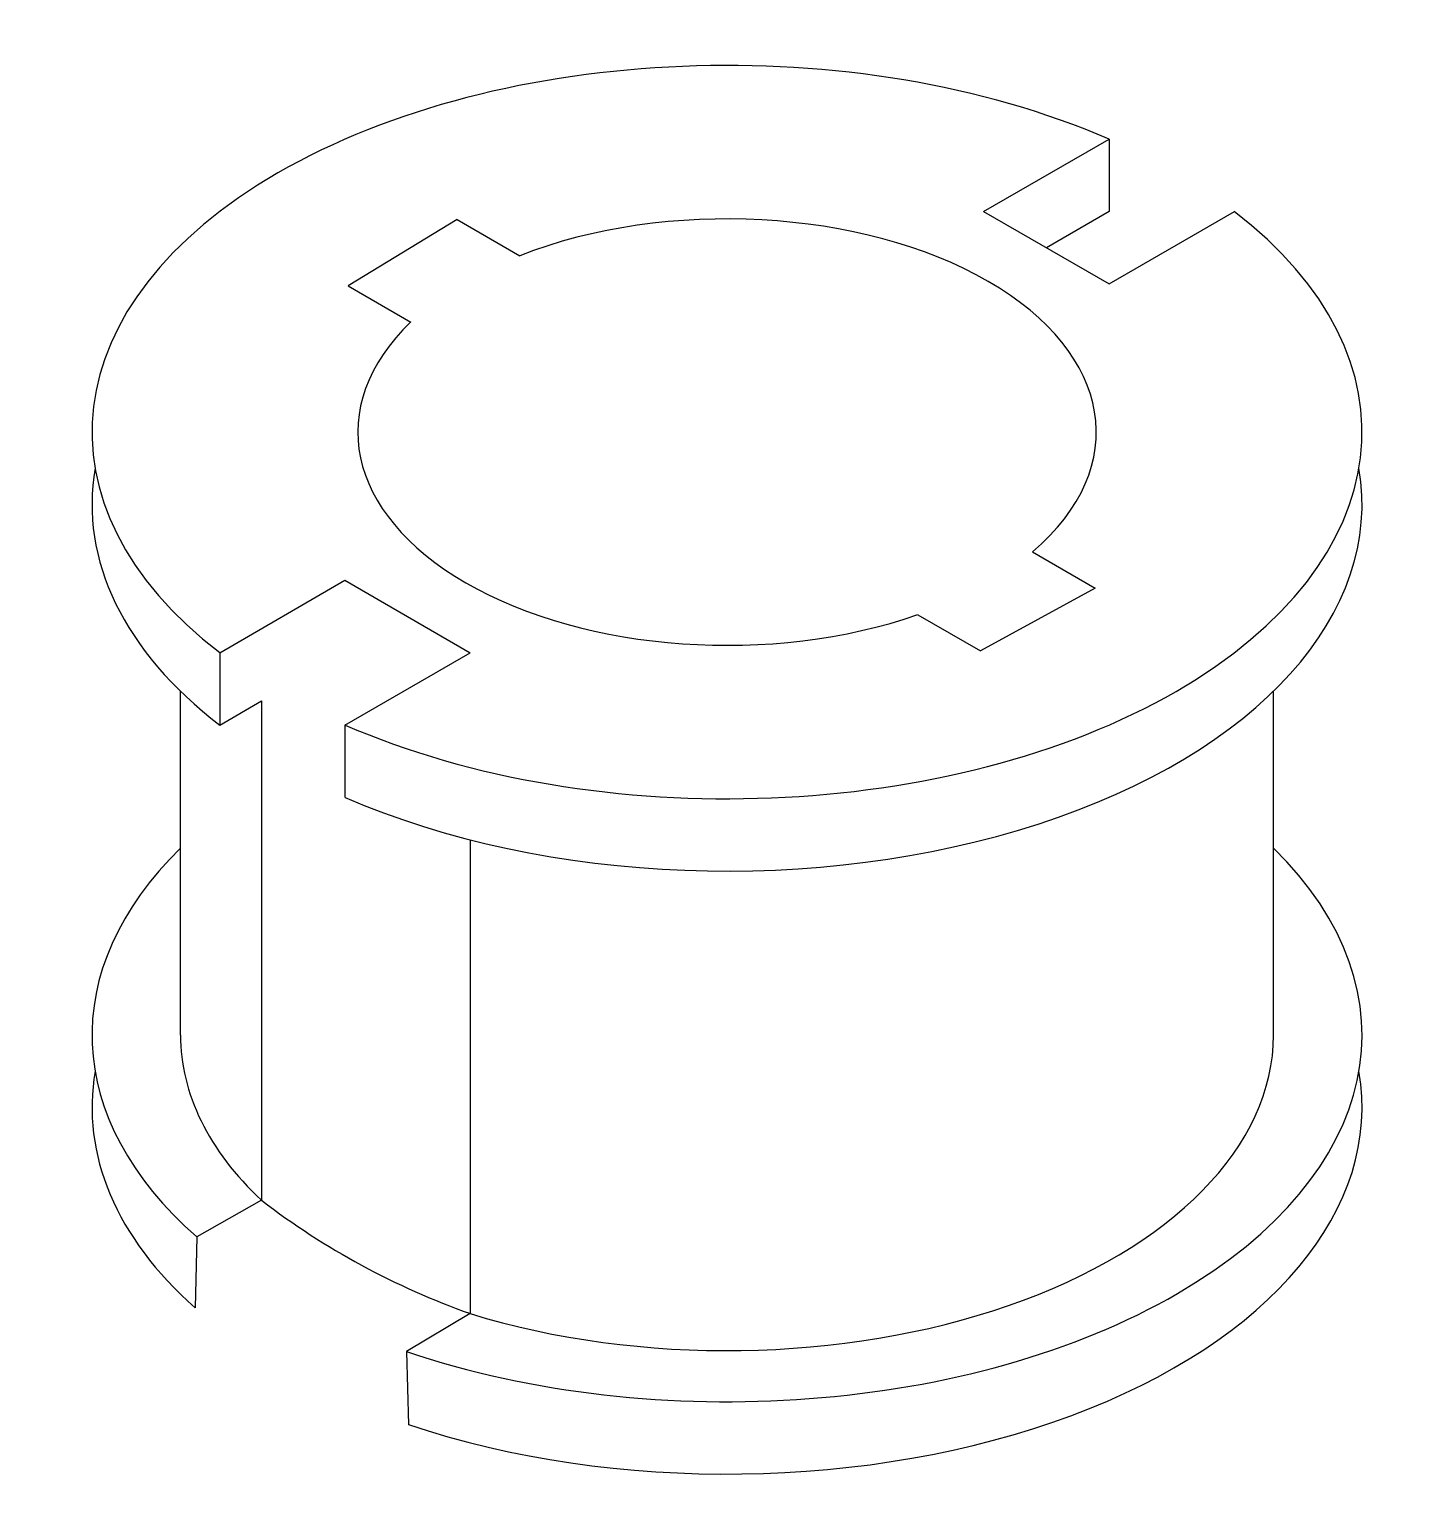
# Model space of a CAD drawing. Header units: inches. Extents: x 38 to 154, y -9 to 112.
import ezdxf

# ---------------------------------------------------------------- set-up
doc = ezdxf.new("R2010")
doc.units = ezdxf.units.IN
doc.header["$MEASUREMENT"] = 0

msp = doc.modelspace()

# ---------------------------------------------------------------- linework, layer by layer
for p, q in [((117.02, 96.9), (127.42, 102.9)), ((127.42, 102.9), (127.42, 96.9)), ((73.35, 96.24), (64.33, 90.74)), ((73.35, 96.24), (78.55, 93.24)), ((117.02, 96.9), (127.42, 90.9)), ((127.42, 96.9), (122.22, 93.9)), ((127.42, 90.9), (137.81, 96.9)), ((64.33, 90.74), (69.52, 87.74)), ((121.08, 68.68), (126.27, 65.68)), ((53.67, 60.32), (64.06, 66.32)), ((64.06, 66.32), (74.45, 60.32)), ((126.27, 65.68), (116.76, 60.47)), ((111.56, 63.47), (116.76, 60.47)), ((53.67, 60.32), (53.67, 54.32)), ((64.06, 54.32), (74.45, 60.32)), ((50.42, 28.61), (50.42, 57.12)), ((141.05, 28.61), (141.05, 57.12)), ((53.67, 54.32), (57.13, 56.32)), ((57.13, 56.32), (57.13, 14.91)), ((64.06, 54.32), (64.06, 48.32)), ((74.45, 44.8), (74.45, 5.51)), ((57.13, 14.91), (51.76, 11.88)), ((51.76, 11.88), (51.63, 6)), ((74.45, 5.51), (69.17, 2.36)), ((69.17, 2.36), (69.33, -3.7))]:
    msp.add_line(p, q)
msp.add_arc((95.61, 65.16), 63.29, 232.5608, 250.4735)
for centre, major_axis, start_param, end_param in [((95.74, 78.61), (-52.66, 0), 4.066983, 6.928592), ((95.74, 78.61), (-30.62, 0), 2.545583, 5.308398), ((95.74, 78.61), (-52.66, 0), 7.208575, 10.070184), ((95.74, 78.61), (-30.62, 0), 5.740153, 8.397014), ((95.74, 72.61), (-52.66, 0), 6.184358, 6.928592), ((95.74, 72.61), (-52.66, 0), 7.208575, 9.523605), ((95.74, 28.61), (-52.66, 0), 5.748571, 6.865713), ((95.74, 28.61), (-52.66, 0), 7.32517, 9.959392), ((95.74, 28.61), (-45.32, 0), 6.283185, 6.834273), ((95.74, 28.61), (-45.32, 0), 7.36499, 9.424778), ((95.74, 22.61), (-52.66, 0), 6.184358, 6.861061), ((95.74, 22.61), (-52.66, 0), 7.328712, 9.523605)]:
    msp.add_ellipse(centre, major_axis=major_axis, ratio=0.57735, start_param=start_param, end_param=end_param)

doc.saveas('drawing.dxf')
